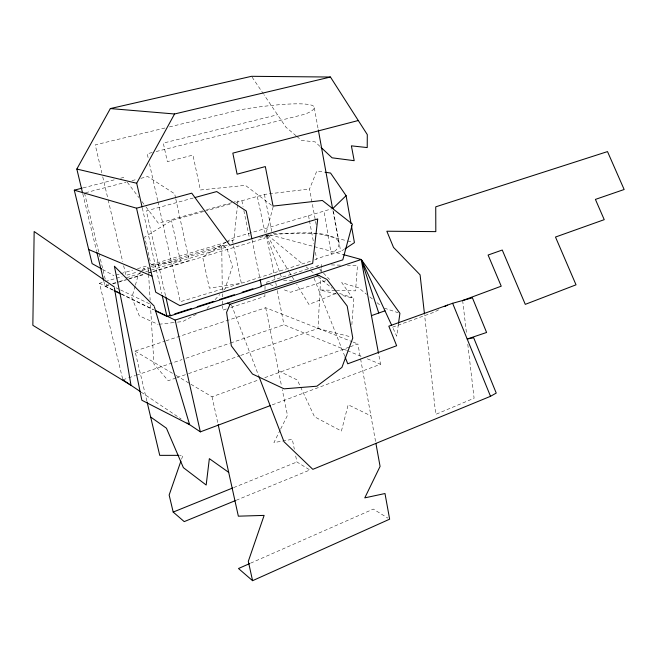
<?xml version="1.0" encoding="UTF-8"?>
<svg xmlns="http://www.w3.org/2000/svg" width="657" height="657" viewBox="0 0 657 657"><rect width="100%" height="100%" fill="white"/><g stroke="black" fill="none" stroke-linecap="round" stroke-linejoin="round"><path stroke-width="0.49" stroke-dasharray="3.29 2.46" d="M264.919 294.435L264.886 296.397L230.196 307.722M264.993 289.54L265.075 284.637M240.684 355.437L317.988 328.484L320.673 277.812M320.994 271.735L321.15 268.705M321.207 267.686L321.363 264.648L265.108 282.682L268.894 284.095M351.848 324.722L353.844 298.344L340.917 295.141M237.555 204.935L233.843 240.019L226.961 242.063M237.662 203.933L237.982 200.927L234.056 202.036M398.388 324.254L396.721 336.187L392.525 327.12M265.288 236.208L264.763 238.187L153.056 271.801M266.348 232.25L273.23 206.528L245.39 185.356L200.36 189.988L192.953 155.085L167.354 161.647L163.297 143.095L277.533 114.753M135.112 286.14L131.843 297.703L139.309 315.853L158.074 324.361M135.383 285.171L138.381 274.569L141.633 270.906M181.562 459.218L182.901 455.35L179.878 455.35M316.173 224.637L309.537 189.002L316.83 170.951L324.681 172.15M280.243 429.883L273.912 442.604L292.324 439.303L294.32 449.166M280.695 428.98L287.479 415.355L282.272 389.626M142.29 270.175L143.587 268.713L148.498 267.243M207.037 308.519L210.38 304.84M215.061 299.674L219.734 294.517M223.75 290.098L225.08 288.62L232.43 266.627L226.854 248.009L222.091 245.283L149.476 266.956M314.777 259.934C324.147 255.212 335.177 254.448 344.161 249.43M226.008 242.228L202.676 257.051L209.369 288.16L241.349 283.241L310.909 261.158M226.87 241.677L232.052 238.384L332.902 208.458M203.752 211.48L171.502 220.563L144.671 237.054L150.814 263.974M196.246 314.309L182.753 321.536L174.852 322.439M438.589 309.833L434.162 312.19L391.161 327.679M250.572 563.189L373.299 509.093L387.917 518.118M236.2 500.273L309.899 469.993L296.915 461.986L295.519 455.087M335.776 293.58L308.93 304.454L296.685 284.284M233.637 487.609L296.915 461.986M268.458 234.853L265.724 235.953L276.507 234.434A92.177 21.936 -11.4 0 1 335.875 250.26L331.21 253.881L323.967 210.749M272.228 404.884L380.543 364.241L378.687 354.32M176.15 375.492L212.03 396.779L259.055 379.754M264.812 377.668L349.253 347.093M350.214 346.748L357.893 343.964L360.422 357.942M175.945 378.013L168.217 380.707L153.943 364.101L150.387 304.224M176.914 377.676L187.541 373.964M188.502 373.628L239.723 355.774M122.843 379.828L127.696 378.169M128.665 377.832L135.457 375.517M136.426 375.18L182.046 359.593M185.931 358.262L229.605 343.34M230.574 343.003L283.955 324.763L346.453 350.304M146.856 401.025L135.014 351.084L165.022 341.131M165.991 340.811L265.707 307.747L352.185 341.722M325.683 280.753L290.665 292.25L282.149 289.064M226.345 308.979L222.485 310.235L222.444 306.137M236.011 202.397L264.41 194.398L309.537 189.002M126.456 277.739L140.902 273.222M145.723 271.719L228.324 246.506M108.676 284.727L106.713 285.319L106.237 283.331M112.61 283.545L118.498 281.771M119.484 281.475L125.38 279.701M129.306 278.519L143.062 274.388M147.981 272.91L151.907 271.727M152.892 271.431L189.241 260.5L175.748 198.792M103.847 281.278L105.038 286.247L108.955 285.064M112.881 283.89L127.573 279.463M128.558 279.168L144.236 274.454M148.154 273.271L152.071 272.097M122.604 378.834L99.494 283.298L104.389 281.828M105.375 281.533L122.038 276.556M126.941 275.086L137.724 271.867M141.641 270.692L227.223 245.127M115.919 275.119L119.845 273.953M120.831 273.657L132.624 270.15M137.535 268.688L147.365 265.765M151.291 264.59L225.975 242.359M204.729 211.201L231.116 203.769M202.619 210.872L158.411 223.306L144.992 205.6M206.544 209.772L233.071 202.307M193.257 198.012L146.33 210.897L165.81 296.931M85.517 192.747L126.021 182.203M131.95 180.659L136.886 179.369M140.836 178.343L147.751 176.536L174.663 193.815L175.534 197.798M259.77 237.489L263.744 236.471M83.168 187.877L114.753 179.714M120.674 178.187L123.631 177.423L124.855 179.032M152.21 152.514L147.234 153.763L148.572 159.766M156.194 151.521L305.521 114.055L310.58 111.633A95.24 11.859 -10.8 0 0 251.688 107.929L240.626 109.694L168.923 127.039M164.94 128.008L95.232 144.869L101.81 172.84M151.044 264.976L180.396 260.87L171.502 220.563M159.06 324.254L173.867 322.554M273.115 233.391L317.832 233.547L346.518 240.676M335.251 290.353L320.025 289.967L336.934 294.155M336.269 290.378L355.56 290.862L357.482 265.617L347.454 265.346M331.399 264.919L340.425 265.157M283.586 280.49L292.562 280.72M347.504 240.922L352.456 242.146M317.988 328.484L350.937 336.901M269.978 234.836L313.332 246.383M314.309 246.646L343.644 254.678M222.091 245.283L224.308 245.973M339.579 293.465L352.234 297.572L341.739 282.609L358.656 287.881L366.631 294.311M384.361 308.141L397.97 312.666M269.846 284.448L275.521 286.575M353.137 342.1L357.893 343.964M347.397 350.69L362.549 356.882M367.288 358.821L380.543 364.241M143.587 268.713L145.558 269.518M116.043 287.791L119.664 289.532M120.576 289.959L150.494 304.281M99.494 283.298L113.07 289.901M121.34 293.925L153.623 309.619M105.038 286.247L113.234 290.238M121.422 294.229L153.286 309.743M278.469 370.827L297.293 380.001L314.547 416.801L341.426 431.058L348.153 404.769L370.918 415.865M102.591 269.427L113.948 275.702M135.014 351.084L175.271 374.975M141.189 392.147L181.118 418.961M369.825 296.89L373.012 299.461M377.003 302.672L380.994 305.891M267.613 235.083L303.017 264.278M306.162 266.873L314.03 273.361M317.963 276.605L332.122 288.292M296.126 135.81L285.976 127.244L263.966 94.698M296.907 136.475L301.588 140.426L315.196 141.904L320.329 146.749M316.789 266.118L318.809 268.228M319.483 268.927L322.842 272.45M323.515 273.148L329.576 279.48M127.294 182.252L138.89 197.552M141.937 201.576L144.376 204.795M252.099 77.14L263.408 93.861M267.095 235.526L288.752 271.201M289.277 272.072L294.558 280.777M314.087 278.281L344.761 356.201M231.527 305.045L258.677 375.779M266.709 235.691L281.582 277.607M84.531 193.002L98.846 252.559M99.084 253.553L105.284 279.365M82.807 193.872L96.669 251.483M102.747 176.84L107.912 198.816M108.142 199.818L122.703 261.757M123.639 265.757L125.75 274.741M142.331 208.08L161.745 293.531M149.468 163.765L157.721 200.755M157.943 201.756L180.248 301.735L241.349 283.241L232.052 238.384M212.03 396.779L217.952 423.642M257.363 196.665L265.1 233.005M252.083 239.83L259.926 278.584M265.707 307.747L281.475 385.667M241.875 200.746L243.065 206.643M243.862 210.569L249.446 238.089M266.43 235.781L275.16 279.603M264.41 194.398L271.702 231.387M275.751 282.592L276.342 285.606M277.311 290.624L283.955 324.763M308.527 215.693L309.266 219.66M309.455 220.645L313.734 243.46M315.401 252.378L316.707 259.318M360.603 358.944L375.59 441.635M333.452 211.472L340.745 251.688M314.301 107.789L318.144 128.953M332.951 210.577L338.979 243.829M462.659 300.504L466.593 334.093M467.784 344.268L474.091 398.216L435.739 414.37L424.537 314.555M148.285 268.705L150.149 300.167M221.762 246.736L222.288 292.825M222.296 293.851L222.337 296.923M222.378 301.021L222.427 305.111"/><path stroke-width="0.99" d="M398.52 323.26L399.916 313.315L361.251 259.499L343.644 254.678M180.889 461.157L169.145 495.033L173.193 512.074L184.231 521.617L235.255 500.659M318.834 275.447L230.073 304.29L226.591 312.346L231.321 345.812L252.485 374.03L284.054 388.829L316.904 386.201L341.919 367.411L352.776 338.068L347.192 306.055L326.948 279.439L318.834 275.447L315.812 274.503L175.148 320.09L155.471 310.523M142.109 207.086L136.689 183.237L174.565 113.981L330.446 77.033L367.296 134.603L367.222 147.57L351.388 145.846L354.189 160.686L332.072 157.811L321.068 147.439M82.56 192.879L76.828 169.046L110.351 108.569L251.541 76.311L330.446 77.033M332.902 208.458L346.091 195.671L330.57 173.054L325.658 172.298M345.024 248.863L354.435 242.638L351.413 225.655M259.047 376.732L283.996 441.734L312.822 469.344L490.516 396.311L496.24 393.067L473.689 337.788L467.184 339.012L486.599 332.475L472.408 297.826L452.624 303.271L388.821 326.176L396.639 345.738L347.75 363.797L345.139 357.153M444.797 306.54L447.45 305.119M249.644 563.599L238.491 568.519L252.575 580.689L389.642 519.178L384.994 493.53L364.783 497.866L380.083 466.413L375.952 443.615M173.193 512.074L232.693 487.987M187.073 422.952L200.344 431.863L270.314 405.607M462.659 300.504L501.234 286.181L488.094 255.039L502.26 250.03L525.28 304.355L576.025 284.818L555.485 237.046L604.235 219.66L595.406 199.4L624.15 189.503L607.503 151.595L435.739 206.84L435.813 231.625L386.842 231.231L393.527 247.426L420.086 274.84L424.422 313.537M378.506 353.326L371.451 315.639L384.986 310.81M315.812 274.503L361.251 259.499L391.687 325.314M155.109 310.63L166.944 316.387L170.845 315.13M174.754 313.874L191.359 308.544M197.223 306.655L213.829 301.317M219.693 299.436L234.344 294.722M242.162 292.209L252.904 288.76M260.722 286.247L342.782 259.868L352.398 224.119L322.365 200.475L273.057 206.093L265.329 166.574L237.087 174.187L232.824 153.122L358.287 120.518M195.211 197.47L216.72 191.565L246.252 211.012L251.886 238.836M136.525 208.203L191.737 193.166L229.827 245.266L317.717 218.953L312.666 263.367L179.936 305.661L155.725 292.193L136.525 208.203L74.29 190.169L92.103 263.629L101.72 268.943M74.29 190.169L82.182 188.132M178.876 455.35L159.741 455.358L147.094 402.027M110.351 108.569L174.565 113.981M76.828 169.046L136.689 183.237M227.355 303.173L230.073 304.29M88.687 249.52L152.046 276.096M119.492 293.022L114.885 290.78L130.998 385.306L32.85 325.305L34.156 231.519L114.228 286.928M114.146 290.681L120.51 293.786M122.843 379.828L140.343 391.58M150.642 417.006L166.435 428.208L183.385 467.653L206.175 485.022L209.353 458.652L228.702 472.375M154.116 306.014L114.367 266.208L141.871 400.253L189.618 424.668L154.387 306.918M452.624 303.271L490.516 396.311M378.744 312.978L361.251 259.499L371.451 315.639M96.907 252.477L103.601 280.284M165.81 296.931L170.114 315.943L261.535 286.534L260.123 279.578M162.197 295.519L166.944 316.387M175.148 320.09L200.344 431.863M218.173 424.636L238.351 516.18L264.13 515.392L248.305 561.341L252.575 580.689M318.325 129.963L332.582 208.556M346.091 195.671L351.06 223.651M114.392 287.889L114.72 289.819"/></g></svg>
